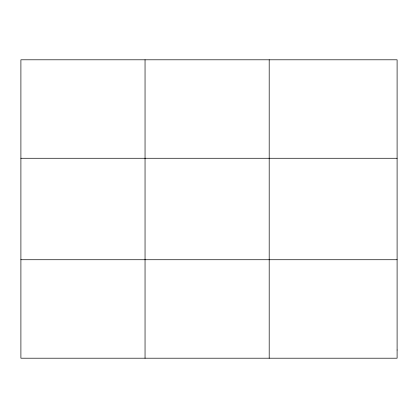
<?xml version="1.0" encoding="UTF-8"?>
<svg xmlns="http://www.w3.org/2000/svg" width="418" height="418" viewBox="0 0 418 418"><rect width="100%" height="100%" fill="white"/><g stroke="black" fill="none" stroke-linecap="round" stroke-linejoin="round"><path stroke-width="0.63" d="M145.046 59.8L145.046 358.2M269.192 59.8L269.192 358.2M20.9 158.27L397.1 158.27M20.9 259.73L397.1 259.73M397.1 349.997L397.1 358.2L20.9 358.2L20.9 59.8L397.1 59.8L397.1 349.997"/></g></svg>
